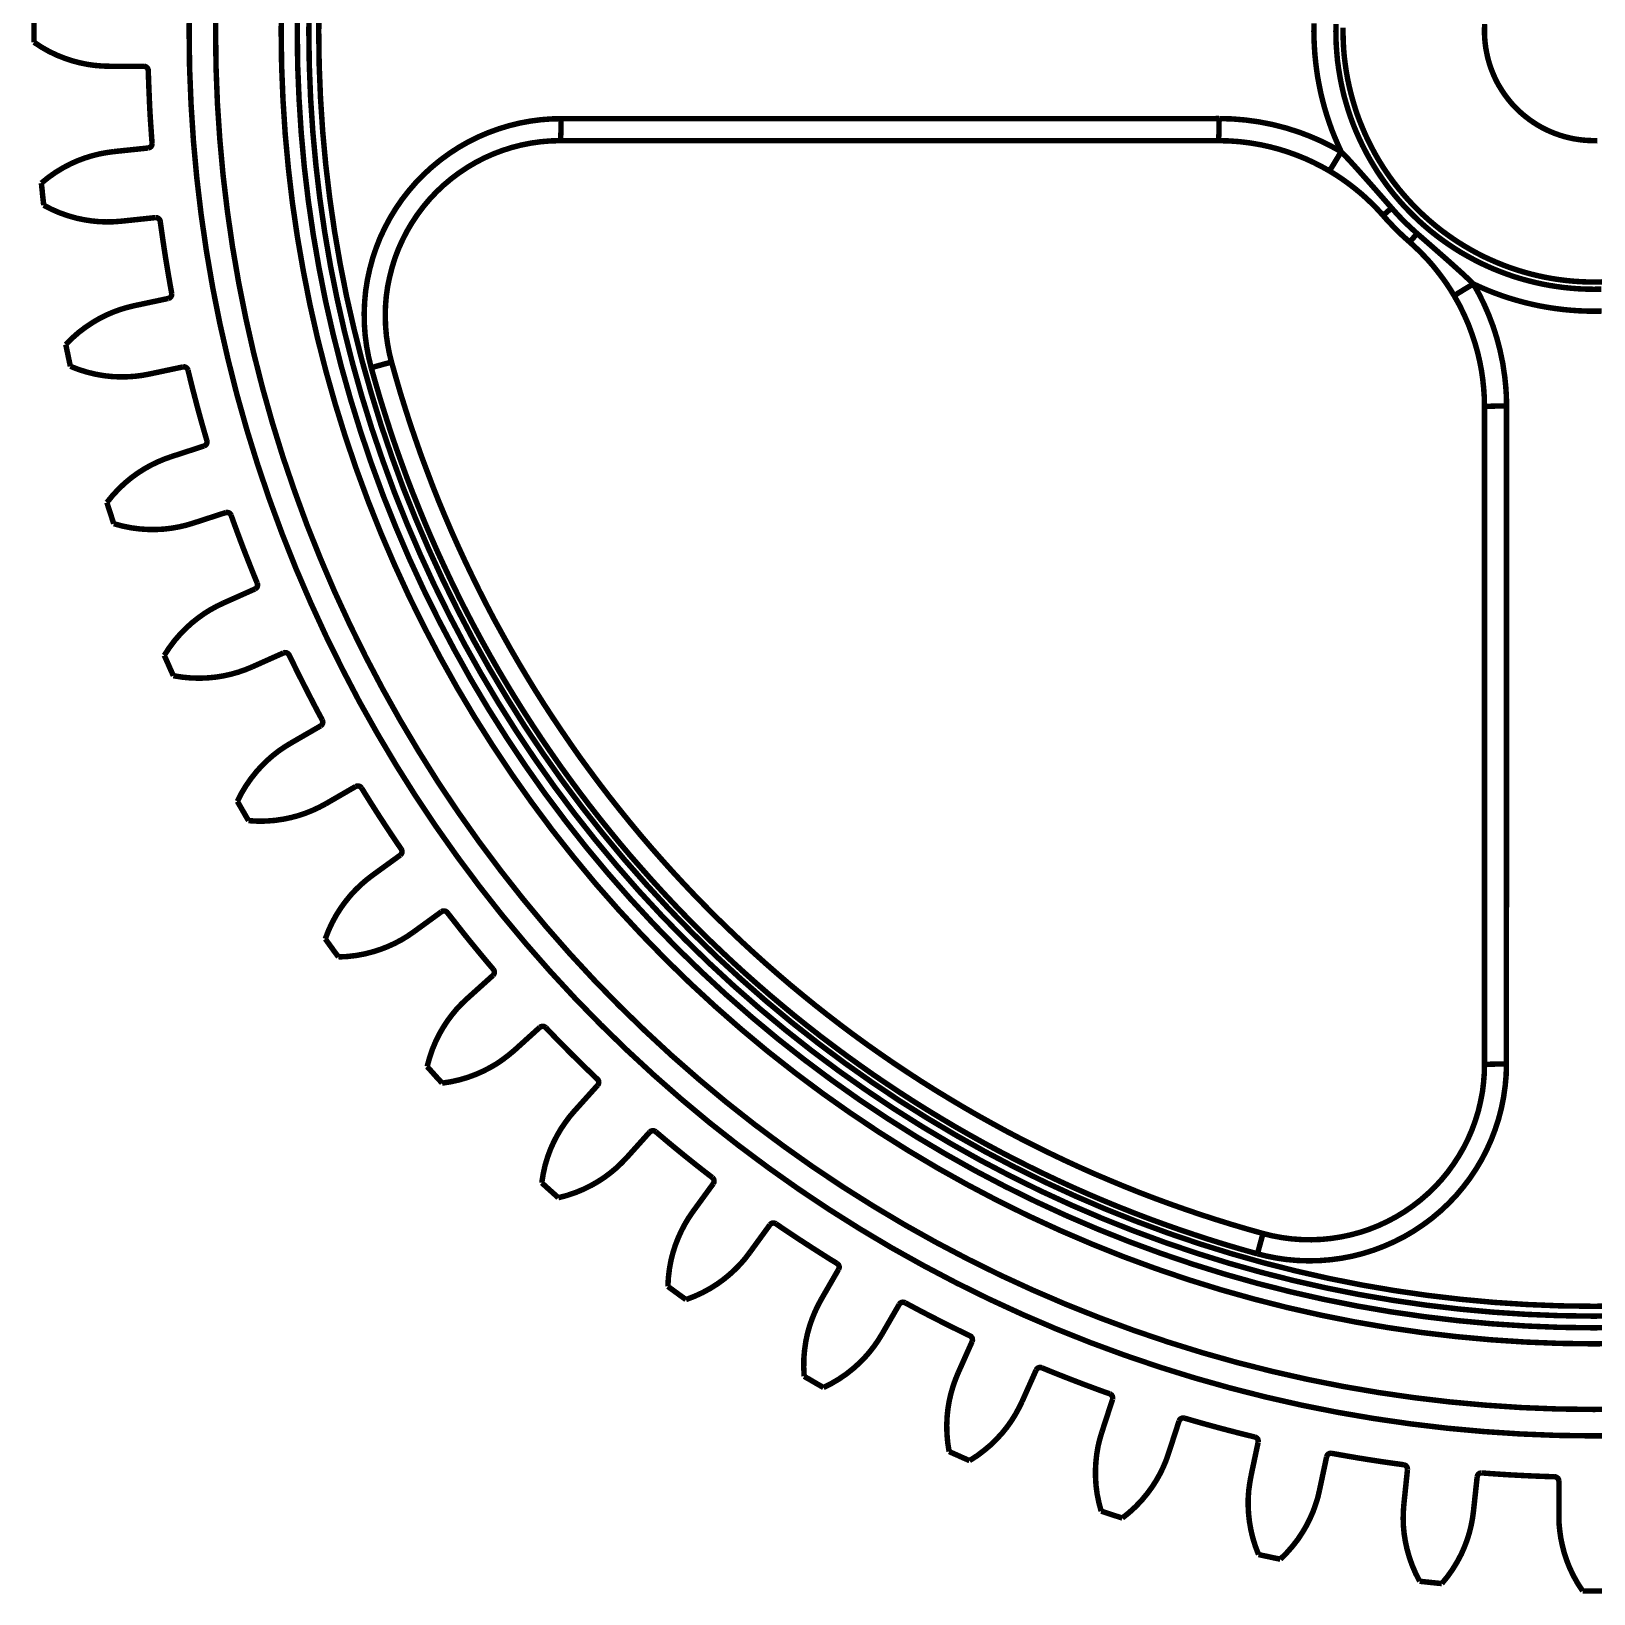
# Model space of a CAD drawing. Extents: x 1.1 to 21.8, y 1.7 to 15.4.
# Drawn here: x 13.452 to 16.263, y 3.429 to 6.241 of the extents above; entities that cross this region are included whole.
import ezdxf

# ---------------------------------------------------------------- set-up
doc = ezdxf.new("R2010")
doc.units = 0
doc.layers.get('0').update_dxf_attribs({"linetype": 'CONTINUOUS'})

msp = doc.modelspace()

# ---------------------------------------------------------------- linework, layer by layer
at = {"color": 0, "const_width": 0.00985}
for points in [[(16.3297, 3.71419), (16.2635, 3.71332), (16.1974, 3.71419), (16.1312, 3.71679), (16.0653, 3.72114), (15.9993, 3.72715), (15.9336, 3.73497), (15.8681, 3.74447), (15.8029, 3.75564), (15.7379, 3.76856), (15.6733, 3.78321), (15.6093, 3.79949), (15.5456, 3.81743), (15.4824, 3.83708), (15.4197, 3.85835), (15.3576, 3.88124), (15.2961, 3.90576), (15.2354, 3.93186), (15.1753, 3.95958), (15.116, 3.98882), (15.0574, 4.01969), (14.9996, 4.05197), (14.9428, 4.08583), (14.8868, 4.12115), (14.8318, 4.15793), (14.7778, 4.19613), (14.7247, 4.23574), (14.6726, 4.27669), (14.6218, 4.31901), (14.5721, 4.36263), (14.5235, 4.40756), (14.4761, 4.45372), (14.4299, 4.50114), (14.385, 4.54975), (14.3414, 4.59944), (14.299, 4.65033), (14.2581, 4.70231), (14.2185, 4.75537), (14.1803, 4.8094), (14.1435, 4.86442), (14.1082, 4.92042), (14.0744, 4.97726), (14.0419, 5.035), (14.0113, 5.09353), (13.9819, 5.15294), (13.9543, 5.213), (13.9281, 5.27382), (13.9036, 5.33529), (13.8807, 5.39735), (13.8594, 5.46001), (13.8398, 5.52322), (13.8218, 5.58692), (13.8056, 5.6511), (13.7909, 5.7156), (13.778, 5.78049), (13.7668, 5.84576), (13.7573, 5.91124), (13.7495, 5.97694), (13.7435, 6.04286), (13.7392, 6.10889), (13.7365, 6.17503), (13.7357, 6.24115), (13.7357, 6.24115), (13.7365, 6.30735)], [(16.3285, 3.76172), (16.2635, 3.7609), (16.1986, 3.76172), (16.1338, 3.76426), (16.0689, 3.76856), (16.0043, 3.77447), (15.9397, 3.78212), (15.8756, 3.79144), (15.8115, 3.8024), (15.7478, 3.81511), (15.6846, 3.82943), (15.6215, 3.84538), (15.559, 3.86301), (15.4971, 3.88226), (15.4356, 3.90315), (15.3747, 3.92562), (15.3143, 3.94971), (15.2547, 3.97532), (15.1957, 4.0025), (15.1375, 4.03125), (15.08, 4.06147), (15.0233, 4.09321), (14.9676, 4.12642), (14.9126, 4.16103), (14.8586, 4.1971), (14.8057, 4.2346), (14.7536, 4.27344), (14.7026, 4.31364), (14.6528, 4.35514), (14.6039, 4.39794), (14.5563, 4.44206), (14.5097, 4.48736), (14.4644, 4.53386), (14.4203, 4.58154), (14.3775, 4.63037), (14.336, 4.68028), (14.2958, 4.73128), (14.2569, 4.78331), (14.2194, 4.83632), (14.1833, 4.89031), (14.1488, 4.94526), (14.1156, 5.00103), (14.0839, 5.05767), (14.0536, 5.11518), (14.0249, 5.17339), (13.9976, 5.23236), (13.9721, 5.29199), (13.9479, 5.35232), (13.9256, 5.41325), (13.9046, 5.47472), (13.8854, 5.53674), (13.8678, 5.59924), (13.8518, 5.66217), (13.8375, 5.72547), (13.8248, 5.78917), (13.8138, 5.85319), (13.8045, 5.91743), (13.7968, 5.98193), (13.7909, 6.0466), (13.7866, 6.11139), (13.7841, 6.17626), (13.7833, 6.24115), (13.7833, 6.24115), (13.7841, 6.3061)], [(13.9021, 6.303), (13.9013, 6.24115), (13.9021, 6.17936), (13.9046, 6.11757), (13.9086, 6.05583), (13.9143, 5.99425), (13.9215, 5.93283), (13.9304, 5.87164), (13.941, 5.81071), (13.9529, 5.75006), (13.9665, 5.68972), (13.9818, 5.62978), (13.9986, 5.57026), (14.0169, 5.51124), (14.0368, 5.45269), (14.0582, 5.39464), (14.0811, 5.33718), (14.1056, 5.28039), (14.1314, 5.22424), (14.1588, 5.16878), (14.1876, 5.11404), (14.2178, 5.06006), (14.2494, 5.00694), (14.2825, 4.95464), (14.3168, 4.90321), (14.3525, 4.85271), (14.3894, 4.80317), (14.4278, 4.75461), (14.4672, 4.70703), (14.5081, 4.66054), (14.5501, 4.61518), (14.5932, 4.57086), (14.6375, 4.52767), (14.6829, 4.48574), (14.7294, 4.44493), (14.7769, 4.40539), (14.8256, 4.36714), (14.875, 4.33014), (14.9256, 4.29443), (14.9769, 4.2601), (15.0293, 4.22706), (15.0824, 4.19542), (15.1364, 4.16525), (15.1911, 4.13644), (15.2465, 4.1091), (15.3028, 4.08317), (15.3596, 4.05881), (15.4169, 4.03586), (15.475, 4.01449), (15.5336, 3.99457), (15.5926, 3.97624), (15.6522, 3.95947), (15.7121, 3.94422), (15.7724, 3.93061), (15.8331, 3.91851), (15.894, 3.90804), (15.9551, 3.89919), (16.0167, 3.89193), (16.0782, 3.88629), (16.1399, 3.88222), (16.2017, 3.87978), (16.2635, 3.87896), (16.3254, 3.87978)], [(16.3246, 3.90864), (16.2635, 3.90782), (16.2025, 3.90864), (16.1414, 3.91108), (16.0804, 3.91504), (16.0196, 3.92063), (15.959, 3.92785), (15.8985, 3.93658), (15.8383, 3.94694), (15.7785, 3.95882), (15.7189, 3.97233), (15.6596, 3.98736), (15.6008, 4.00396), (15.5425, 4.02208), (15.4846, 4.04172), (15.4274, 4.06282), (15.3706, 4.08544), (15.3144, 4.1096), (15.259, 4.13514), (15.2042, 4.16217), (15.1501, 4.1906), (15.0969, 4.22049), (15.0444, 4.25168), (14.9928, 4.28429), (14.9419, 4.31819), (14.8921, 4.35346), (14.8431, 4.39003), (14.7951, 4.42785), (14.7482, 4.4669), (14.7022, 4.50717), (14.6574, 4.54867), (14.6136, 4.59125), (14.571, 4.63504), (14.5296, 4.67985), (14.4893, 4.72581), (14.4501, 4.77279), (14.4124, 4.82075), (14.3758, 4.86968), (14.3406, 4.9196), (14.3067, 4.97038), (14.274, 5.02203), (14.2428, 5.07449), (14.2131, 5.12782), (14.1846, 5.18186), (14.1575, 5.23665), (14.1319, 5.2921), (14.1078, 5.34825), (14.0851, 5.405), (14.064, 5.46229), (14.0444, 5.52013), (14.0263, 5.5785), (14.0097, 5.63726), (13.9947, 5.69646), (13.9811, 5.75608), (13.9693, 5.81597), (13.9589, 5.87619), (13.9501, 5.93664), (13.9429, 5.99729), (13.9374, 6.05811), (13.9335, 6.11908), (13.931, 6.18012), (13.9303, 6.24115), (13.931, 6.30225)], [(13.9519, 6.30171), (13.9511, 6.24115), (13.9511, 6.24115), (13.9519, 6.18067), (13.9543, 6.12017), (13.9583, 6.05974), (13.9639, 5.99946), (13.971, 5.93935), (13.9797, 5.87944), (13.9899, 5.81976), (14.0018, 5.76042), (14.0151, 5.70139), (14.03, 5.64268), (14.0464, 5.58447), (14.0643, 5.52664), (14.0839, 5.46929), (14.1047, 5.41249), (14.1272, 5.35628), (14.1511, 5.30067), (14.1764, 5.24571), (14.2032, 5.1914), (14.2314, 5.13781), (14.261, 5.08501), (14.2919, 5.03299), (14.3242, 4.98178), (14.3579, 4.93147), (14.3928, 4.882), (14.429, 4.8335), (14.4665, 4.78597), (14.5053, 4.73942), (14.5451, 4.6939), (14.5862, 4.64947), (14.6285, 4.60612), (14.6718, 4.56386), (14.7162, 4.52279), (14.7618, 4.48286), (14.8083, 4.44417), (14.8558, 4.40668), (14.9043, 4.37044), (14.9539, 4.3355), (15.0042, 4.30186), (15.0553, 4.26958), (15.1074, 4.23867), (15.1601, 4.20904), (15.2138, 4.18088), (15.2681, 4.15408), (15.3231, 4.12875), (15.3786, 4.10487), (15.4349, 4.08242), (15.4917, 4.06147), (15.549, 4.04199), (15.6068, 4.02403), (15.665, 4.00765), (15.7237, 3.99274), (15.7828, 3.97939), (15.8421, 3.96756), (15.9018, 3.95731), (15.9617, 3.94862), (16.0218, 3.94151), (16.0821, 3.93599), (16.1425, 3.93201), (16.2031, 3.92964), (16.2635, 3.92882), (16.324, 3.92964)], [(16.3236, 3.94732), (16.2635, 3.94656), (16.2035, 3.94732), (16.1435, 3.94971), (16.0835, 3.95361), (16.0237, 3.95915), (15.964, 3.96619), (15.9046, 3.97483), (15.8454, 3.98497), (15.7865, 3.99669), (15.7279, 4.00999), (15.6696, 4.02474), (15.6118, 4.04107), (15.5544, 4.05886), (15.4975, 4.07818), (15.4413, 4.09896), (15.3854, 4.12121), (15.3303, 4.14492), (15.2757, 4.17008), (15.2218, 4.19667), (15.1686, 4.22461), (15.1163, 4.25396), (15.0646, 4.28472), (15.0137, 4.31674), (14.9639, 4.35015), (14.9147, 4.38482), (14.8667, 4.42074), (14.8194, 4.4579), (14.7733, 4.49631), (14.7282, 4.53597), (14.684, 4.57671), (14.641, 4.61865), (14.599, 4.66168), (14.5583, 4.70578), (14.5186, 4.75092), (14.4803, 4.79715), (14.4431, 4.84429), (14.4071, 4.89242), (14.3725, 4.94146), (14.339, 4.99143), (14.3071, 5.04226), (14.2763, 5.09386), (14.2469, 5.14626), (14.219, 5.19943), (14.1925, 5.25331), (14.1674, 5.30789), (14.1436, 5.36307), (14.1212, 5.41883), (14.1006, 5.47521), (14.0812, 5.53212), (14.0635, 5.58946), (14.0471, 5.64729), (14.0324, 5.70551), (14.019, 5.76411), (14.0074, 5.82303), (13.9972, 5.88222), (13.9886, 5.94168), (13.9815, 6.00131), (13.976, 6.06114), (13.9721, 6.1211), (13.9697, 6.1811), (13.9689, 6.24115), (13.9689, 6.24115), (13.9697, 6.30126)], [(13.4566, 6.22136), (13.4565, 6.22635), (13.4565, 6.23133), (13.4565, 6.23639), (13.4565, 6.24642), (13.4565, 6.25142), (13.4565, 6.2564), (13.4566, 6.26144)], [(15.8087, 6.02447), (15.8029, 6.03722), (15.7974, 6.05007), (15.7922, 6.0631), (15.7875, 6.07628), (15.7831, 6.08957), (15.779, 6.10297), (15.7754, 6.11649), (15.7721, 6.1301), (15.7693, 6.14378), (15.7667, 6.15756), (15.7646, 6.17139), (15.7629, 6.18528), (15.7615, 6.19922), (15.7606, 6.21322), (15.7599, 6.22715), (15.7597, 6.24115), (15.7599, 6.25521)], [(16.2768, 5.77707), (16.2635, 5.77686), (16.2503, 5.77707), (16.2371, 5.77761), (16.2237, 5.7786), (16.2106, 5.77989), (16.1975, 5.78163), (16.1843, 5.78369), (16.1714, 5.78614), (16.1583, 5.78896), (16.1456, 5.79215), (16.1326, 5.79568), (16.12, 5.79958), (16.1075, 5.80388), (16.0951, 5.80854), (16.0828, 5.81347), (16.0707, 5.81885), (16.0586, 5.82449), (16.0469, 5.83057), (16.0353, 5.83692), (16.0237, 5.84358), (16.0125, 5.85058), (16.0015, 5.85792), (15.9906, 5.86556), (15.98, 5.87349), (15.9696, 5.88172), (15.9594, 5.89031), (15.9496, 5.89908), (15.94, 5.90821), (15.9306, 5.91758), (15.9214, 5.92725), (15.9126, 5.93712), (15.904, 5.94726), (15.8958, 5.95763), (15.8879, 5.96826), (15.8803, 5.97911), (15.8729, 5.99018), (15.866, 6.00142), (15.8593, 6.01286), (15.8529, 6.02453), (15.8469, 6.03629), (15.8412, 6.04829), (15.8358, 6.06044), (15.8308, 6.07269), (15.8262, 6.08518), (15.8219, 6.09771), (15.8181, 6.11035), (15.8144, 6.12315), (15.8113, 6.13601), (15.8085, 6.14899), (15.8061, 6.162), (15.804, 6.17507), (15.8022, 6.18826), (15.801, 6.20144), (15.8, 6.21468), (15.7994, 6.22792), (15.7993, 6.24115), (15.7993, 6.24115), (15.7994, 6.25444)], [(15.8122, 6.24772), (15.8122, 6.23465), (15.8126, 6.22157), (15.8133, 6.20856), (15.8144, 6.19553), (15.816, 6.18257), (15.8179, 6.1696), (15.8201, 6.15674), (15.8228, 6.14393), (15.8258, 6.13124), (15.8292, 6.1186), (15.8329, 6.10607), (15.8369, 6.09364), (15.8414, 6.08138), (15.8463, 6.06922), (15.8514, 6.05718), (15.8569, 6.04536), (15.8628, 6.03364), (15.8689, 6.02214), (15.8754, 6.01079), (15.8822, 5.99968), (15.8894, 5.98872), (15.8968, 5.97803), (15.9046, 5.9675), (15.9126, 5.95725), (15.9211, 5.94721), (15.9297, 5.93739), (15.9387, 5.92785), (15.9479, 5.91857), (15.9574, 5.90956), (15.9671, 5.90088), (15.9771, 5.89242), (15.9872, 5.88428), (15.9978, 5.87642), (16.0085, 5.86887), (16.0193, 5.86165), (16.0304, 5.85476), (16.0417, 5.84814), (16.0531, 5.8419), (16.0647, 5.83594), (16.0767, 5.83035), (16.0886, 5.82514), (16.1007, 5.82026), (16.1129, 5.81569), (16.1253, 5.81153), (16.1378, 5.80772), (16.1504, 5.80425), (16.1631, 5.80117), (16.1758, 5.79844), (16.1887, 5.79606), (16.2017, 5.79411), (16.2146, 5.79249), (16.2276, 5.79129), (16.2407, 5.79042), (16.2538, 5.78993), (16.2668, 5.78982), (16.2799, 5.79015)], [(16.0671, 6.25413), (16.0667, 6.2455), (16.0667, 6.23687), (16.0671, 6.22825), (16.0679, 6.21962), (16.069, 6.21104), (16.0706, 6.20253), (16.0724, 6.19407), (16.0747, 6.18571), (16.0772, 6.17746), (16.0803, 6.16938), (16.0836, 6.16135), (16.0872, 6.15354), (16.0912, 6.14589), (16.0957, 6.1384), (16.1003, 6.13113), (16.1053, 6.12408), (16.1106, 6.11724), (16.1161, 6.11062), (16.1221, 6.10428), (16.1282, 6.09819), (16.1346, 6.09239), (16.1413, 6.08692), (16.1482, 6.08165), (16.1553, 6.07676), (16.1626, 6.07215), (16.1701, 6.06787), (16.1778, 6.06396), (16.1857, 6.06039), (16.1937, 6.05713), (16.2019, 6.05425), (16.2101, 6.05171), (16.2185, 6.04953), (16.2269, 6.04775), (16.2356, 6.04633), (16.244, 6.04531), (16.2528, 6.04465), (16.2614, 6.04432), (16.27, 6.04443)], [(13.5922, 6.17822), (13.5789, 6.1786), (13.5657, 6.17974), (13.5525, 6.18164), (13.5391, 6.18435), (13.5258, 6.18788), (13.5128, 6.19211), (13.4982, 6.19792), (13.4839, 6.20469), (13.47, 6.21257), (13.4566, 6.22136)], [(13.6542, 6.17822), (13.5922, 6.17822)], [(13.6542, 6.17822), (13.6569, 6.17774), (13.6592, 6.17638), (13.661, 6.17437), (13.662, 6.17188), (13.6621, 6.17051)], [(13.669, 6.03956), (13.6678, 6.05588), (13.6667, 6.07221), (13.6656, 6.0886), (13.6647, 6.10499), (13.664, 6.12136), (13.6633, 6.13775), (13.6627, 6.15414), (13.6621, 6.17051)], [(14.0633, 5.63574), (14.0586, 5.655), (14.055, 5.67458), (14.0524, 5.69433), (14.051, 5.71425), (14.0507, 5.73415), (14.0515, 5.75396), (14.0533, 5.77371), (14.0564, 5.79335), (14.0606, 5.81288), (14.0658, 5.83208), (14.0721, 5.85097), (14.0793, 5.86942), (14.0878, 5.88743), (14.0971, 5.90494), (14.1075, 5.92199), (14.1187, 5.93842), (14.131, 5.95415), (14.1439, 5.96913), (14.1578, 5.9834), (14.1725, 5.99685), (14.1879, 6.0095), (14.204, 6.02126), (14.2207, 6.03212), (14.2379, 6.04199), (14.2557, 6.05083), (14.274, 6.05871), (14.2928, 6.06554), (14.3119, 6.07135), (14.3312, 6.07607), (14.3508, 6.07964), (14.3688, 6.08197), (14.3869, 6.08339), (14.405, 6.08382)], [(14.4035, 6.04432), (14.4037, 6.04454), (14.4037, 6.04508), (14.404, 6.04601), (14.404, 6.04731), (14.4043, 6.04899), (14.4043, 6.051), (14.4044, 6.05333), (14.4046, 6.05588), (14.4047, 6.05875), (14.4047, 6.0619), (14.4049, 6.06521), (14.4049, 6.06874), (14.405, 6.07238), (14.405, 6.07611), (14.405, 6.07997), (14.405, 6.08382)], [(14.405, 6.08382), (14.4836, 6.08382), (14.7985, 6.08388), (15.5892, 6.08404)], [(15.5892, 6.08404), (15.5892, 6.08014), (15.589, 6.07628), (15.589, 6.07254), (15.589, 6.06885), (15.589, 6.06538), (15.5889, 6.06201), (15.5888, 6.05886), (15.5888, 6.05599), (15.5886, 6.05339), (15.5885, 6.05106), (15.5883, 6.04904), (15.5883, 6.04736), (15.5881, 6.04606), (15.5881, 6.04508), (15.5878, 6.04454), (15.5876, 6.04432)], [(15.5892, 6.08404), (15.6132, 6.08339), (15.6372, 6.08138), (15.661, 6.07807), (15.6853, 6.07329), (15.7092, 6.06717), (15.7328, 6.05968), (15.7522, 6.05231), (15.7714, 6.044), (15.7903, 6.03467), (15.8087, 6.02447)], [(14.4035, 6.04432), (14.3861, 6.04383), (14.3686, 6.04237), (14.3514, 6.03999), (14.3338, 6.03651), (14.3163, 6.03201), (14.2992, 6.02653), (14.2829, 6.02029), (14.2669, 6.01318), (14.2514, 6.00515), (14.236, 5.99604), (14.221, 5.986), (14.2067, 5.97521), (14.1933, 5.96392), (14.1806, 5.95188), (14.1686, 5.93918), (14.1571, 5.92546), (14.1463, 5.91108), (14.1364, 5.89611), (14.1275, 5.88103), (14.1196, 5.8655), (14.1124, 5.84956), (14.106, 5.83274), (14.1007, 5.8156), (14.0963, 5.79818), (14.0928, 5.78108), (14.0904, 5.76378), (14.089, 5.74636), (14.0886, 5.7284), (14.0892, 5.71044), (14.0907, 5.6926), (14.0931, 5.67686), (14.096, 5.66124), (14.0999, 5.64583)], [(15.5876, 6.04432), (14.4035, 6.04432)], [(15.7875, 5.9899), (15.7732, 5.99789), (15.7586, 6.00532), (15.7438, 6.0121), (15.7283, 6.01833), (15.7128, 6.02393), (15.6967, 6.02897), (15.6804, 6.03326), (15.6639, 6.03689), (15.6451, 6.04015), (15.6261, 6.04249), (15.6069, 6.04383), (15.5876, 6.04432)], [(13.6, 6.02458), (13.5869, 6.02279), (13.5738, 6.02029), (13.5609, 6.01704), (13.5478, 6.01297), (13.5349, 6.00814), (13.5224, 6.00256), (13.5086, 5.99528), (13.4952, 5.98714), (13.4822, 5.97797), (13.4698, 5.96793)], [(13.662, 6.03108), (13.6, 6.02458)], [(13.662, 6.03108), (13.6646, 6.03185), (13.6668, 6.03336), (13.6683, 6.0356), (13.669, 6.03814), (13.669, 6.03956)], [(15.8087, 6.02447), (15.8068, 6.02106), (15.8047, 6.01768), (15.8028, 6.01438), (15.8008, 6.01118), (15.799, 6.00814), (15.7972, 6.00521), (15.7956, 6.00244), (15.794, 5.99989), (15.7926, 5.99761), (15.7914, 5.99561), (15.7901, 5.99387), (15.7893, 5.99246), (15.7879, 5.9905), (15.7876, 5.99001), (15.7875, 5.9899)], [(15.8087, 6.02447), (15.8224, 6.01019), (15.8356, 5.99567), (15.8618, 5.96619), (15.8807, 5.94472), (15.8996, 5.92312)], [(15.8842, 5.90967), (15.8749, 5.91997), (15.8651, 5.93001), (15.855, 5.93967), (15.8446, 5.949), (15.8336, 5.95801), (15.8224, 5.96669), (15.8108, 5.97499), (15.7989, 5.98292), (15.7875, 5.9899)], [(13.474, 5.92806), (13.4735, 5.933), (13.4718, 5.94797), (13.4714, 5.95296), (13.4708, 5.95796), (13.4698, 5.96793)], [(13.6134, 5.89931), (13.6002, 5.89833), (13.5869, 5.89806), (13.5736, 5.89854), (13.5599, 5.8999), (13.5464, 5.90196), (13.5329, 5.90483), (13.5178, 5.90913), (13.503, 5.91433), (13.4883, 5.92068), (13.474, 5.92806)], [(13.6751, 5.90582), (13.6134, 5.89931)], [(13.6751, 5.90582), (13.6778, 5.9056), (13.6803, 5.90451), (13.6822, 5.90267), (13.6835, 5.90033), (13.6837, 5.89899)], [(15.8996, 5.92312), (15.8968, 5.92079), (15.8943, 5.91857), (15.8921, 5.91661), (15.89, 5.91482), (15.8883, 5.91331), (15.8868, 5.912), (15.8857, 5.91103), (15.8849, 5.91026), (15.8843, 5.90983), (15.8842, 5.90967)], [(15.9321, 5.86182), (15.9257, 5.86746), (15.9194, 5.87315), (15.9133, 5.87901), (15.9072, 5.88493), (15.9014, 5.89094), (15.8956, 5.89714), (15.8897, 5.90338), (15.8842, 5.90967)], [(15.8996, 5.92312), (15.905, 5.91704), (15.9104, 5.91108), (15.916, 5.90517), (15.9217, 5.89936), (15.9275, 5.89367), (15.9335, 5.88807), (15.9394, 5.8826), (15.9454, 5.87717)], [(13.7043, 5.76942), (13.7014, 5.7856), (13.6986, 5.80171), (13.6959, 5.81787), (13.6932, 5.8341), (13.6907, 5.85032), (13.6883, 5.86654), (13.686, 5.88276), (13.6837, 5.89899)], [(15.9454, 5.87717), (15.9432, 5.87451), (15.941, 5.87201), (15.939, 5.86974), (15.9372, 5.86768), (15.9357, 5.86594), (15.9343, 5.86447), (15.9333, 5.86333), (15.9326, 5.86247), (15.9322, 5.86199), (15.9321, 5.86182)], [(15.9454, 5.87717), (15.9603, 5.86426), (15.9751, 5.85129), (16.0047, 5.82525), (16.026, 5.80604), (16.0365, 5.79628), (16.0468, 5.78635)], [(16.0122, 5.76508), (16.0056, 5.77599), (15.9986, 5.78668), (15.9911, 5.79719), (15.9833, 5.80746), (15.9753, 5.8176), (15.9668, 5.82742), (15.9578, 5.83708), (15.9486, 5.8464), (15.9404, 5.85422), (15.9321, 5.86182)], [(13.6982, 5.76031), (13.6373, 5.74735)], [(13.6982, 5.76031), (13.7007, 5.76129), (13.7027, 5.76307), (13.704, 5.76546), (13.7044, 5.76807), (13.7043, 5.76942)], [(16.0468, 5.78635), (16.0435, 5.7844), (16.04, 5.78239), (16.0367, 5.78043), (16.0335, 5.77849), (16.0304, 5.77664), (16.0275, 5.77485), (16.0249, 5.77322), (16.0222, 5.77165), (16.02, 5.77024), (16.0179, 5.76899), (16.0163, 5.76785), (16.0147, 5.76693), (16.0136, 5.76617), (16.0129, 5.76563), (16.0124, 5.76525), (16.0122, 5.76508)], [(16.0667, 5.56532), (16.0664, 5.58165), (16.0653, 5.59793), (16.0636, 5.61421), (16.0613, 5.63049), (16.0581, 5.64697), (16.0543, 5.66331), (16.0497, 5.67958), (16.0444, 5.69564), (16.0378, 5.71343), (16.0301, 5.73096), (16.0217, 5.74821), (16.0122, 5.76508)], [(16.0468, 5.78635), (16.0571, 5.76796), (16.0664, 5.74903), (16.0747, 5.72971), (16.0824, 5.70958), (16.0889, 5.68907), (16.0944, 5.66824), (16.0996, 5.64339), (16.1033, 5.61822), (16.105, 5.60113), (16.1061, 5.58399), (16.1064, 5.56679)], [(16.2775, 5.73757), (16.2635, 5.73736), (16.2494, 5.73757), (16.2356, 5.73817), (16.2215, 5.73915), (16.2076, 5.7405), (16.1937, 5.74224), (16.1799, 5.74436), (16.1661, 5.74685), (16.1525, 5.74978), (16.1389, 5.75304), (16.1253, 5.75672), (16.1119, 5.76074), (16.0986, 5.76514), (16.0854, 5.76992), (16.0724, 5.77501), (16.0596, 5.78054), (16.0468, 5.78635)], [(13.6373, 5.74735), (13.6243, 5.74419), (13.6116, 5.74035), (13.5991, 5.73579), (13.5865, 5.73036), (13.5743, 5.72418), (13.5624, 5.71729), (13.5494, 5.70865), (13.5369, 5.69917), (13.525, 5.68869), (13.5137, 5.6774)], [(13.522, 5.63818), (13.5209, 5.64307), (13.5199, 5.64794), (13.5188, 5.65289), (13.5168, 5.66265), (13.5157, 5.66758), (13.5147, 5.67247), (13.5137, 5.6774)], [(13.6637, 5.62418), (13.6506, 5.62181), (13.6374, 5.62017), (13.6241, 5.61931), (13.6104, 5.61914), (13.5967, 5.61979), (13.5831, 5.62125), (13.5675, 5.62392), (13.5523, 5.62761), (13.537, 5.63238), (13.522, 5.63818)], [(13.7244, 5.63704), (13.6637, 5.62418)], [(13.7244, 5.63704), (13.7271, 5.63715), (13.7296, 5.63633), (13.7318, 5.63471), (13.7332, 5.63254), (13.7337, 5.63118)], [(13.7676, 5.5045), (13.763, 5.52024), (13.7585, 5.53603), (13.7541, 5.55181), (13.7498, 5.56765), (13.7457, 5.5835), (13.7415, 5.59939), (13.7376, 5.61529), (13.7337, 5.63118)], [(14.0999, 5.64583), (14.0997, 5.64572), (14.099, 5.64561), (14.0981, 5.64535), (14.0967, 5.64497), (14.095, 5.64447), (14.0929, 5.64388), (14.0906, 5.64324), (14.0878, 5.64253), (14.0849, 5.64171), (14.0817, 5.64079), (14.0783, 5.63986), (14.0747, 5.63889), (14.071, 5.63786), (14.0672, 5.63683), (14.0633, 5.63574)], [(15.6581, 4.04096), (15.6297, 4.04899), (15.6014, 4.05735), (15.5733, 4.06608), (15.5453, 4.07519), (15.5174, 4.08464), (15.4896, 4.09446), (15.4618, 4.10465), (15.4343, 4.11518), (15.4069, 4.12608), (15.3797, 4.13732), (15.3525, 4.14893), (15.3256, 4.16086), (15.2988, 4.17318), (15.2721, 4.18582), (15.2457, 4.19879), (15.2193, 4.21213), (15.1932, 4.22575), (15.1672, 4.23975), (15.1415, 4.25412), (15.1158, 4.26878), (15.0906, 4.28375), (15.0653, 4.2991), (15.0403, 4.31472), (15.0156, 4.33068), (14.991, 4.34694), (14.9665, 4.36361), (14.9425, 4.38049), (14.9185, 4.39774), (14.8949, 4.41525), (14.8712, 4.43311), (14.8481, 4.45122), (14.825, 4.46967), (14.8024, 4.48839), (14.7797, 4.50743), (14.7575, 4.52675), (14.7354, 4.54639), (14.7136, 4.56625), (14.6922, 4.58643), (14.6708, 4.60682), (14.6499, 4.62756), (14.6292, 4.64854), (14.6087, 4.66982), (14.5886, 4.69129), (14.5687, 4.71311), (14.5492, 4.73514), (14.5297, 4.75738), (14.5107, 4.77989), (14.4921, 4.80268), (14.4736, 4.82568), (14.4554, 4.84896), (14.4376, 4.87244), (14.4201, 4.89615), (14.4028, 4.92008), (14.386, 4.94422), (14.3693, 4.96858), (14.3531, 4.99317), (14.3371, 5.01796), (14.3214, 5.04297), (14.3061, 5.06814), (14.2911, 5.09353), (14.2764, 5.11914), (14.2621, 5.14492), (14.2481, 5.17085), (14.2344, 5.197), (14.2211, 5.22331), (14.2082, 5.24978), (14.1956, 5.27642), (14.1832, 5.30322), (14.1713, 5.33018), (14.1597, 5.35726), (14.1485, 5.38456), (14.1375, 5.41194), (14.1269, 5.43951), (14.1168, 5.46718), (14.1069, 5.49496), (14.0975, 5.52289), (14.0885, 5.55094), (14.0797, 5.5791), (14.0714, 5.60736), (14.0633, 5.63574)], [(14.0999, 5.64583), (14.1079, 5.61757), (14.1161, 5.58942), (14.1249, 5.56136), (14.1339, 5.53342), (14.1435, 5.50564), (14.1532, 5.47792), (14.1635, 5.45042), (14.1739, 5.42296), (14.1847, 5.39572), (14.196, 5.3686), (14.2076, 5.34158), (14.2196, 5.31478), (14.2319, 5.28808), (14.2446, 5.26161), (14.2575, 5.23525), (14.2708, 5.2091), (14.2844, 5.18311), (14.2986, 5.15733), (14.3129, 5.13167), (14.3276, 5.10628), (14.3426, 5.08106), (14.3579, 5.05599), (14.3736, 5.03114), (14.3896, 5.00657), (14.406, 4.98215), (14.4226, 4.9579), (14.4394, 4.93392), (14.4568, 4.91015), (14.4743, 4.88667), (14.4922, 4.86333), (14.5104, 4.84033), (14.5289, 4.81749), (14.5476, 4.79492), (14.5667, 4.77257), (14.5861, 4.75049), (14.6057, 4.72868), (14.6257, 4.70708), (14.6458, 4.68582), (14.6664, 4.66476), (14.6871, 4.64399), (14.7082, 4.62354), (14.7294, 4.60331), (14.751, 4.58339), (14.7728, 4.56375), (14.7949, 4.54438), (14.8172, 4.52528), (14.8399, 4.50651), (14.8626, 4.48807), (14.8857, 4.46989), (14.909, 4.45199), (14.9325, 4.4344), (14.9562, 4.41715), (14.9803, 4.40018), (15.0044, 4.38357), (15.0289, 4.36724), (15.0535, 4.35124), (15.0783, 4.33556), (15.1035, 4.32026), (15.1286, 4.30524), (15.154, 4.29053), (15.1797, 4.27621), (15.2054, 4.26215), (15.2314, 4.24849), (15.2576, 4.23519), (15.284, 4.22217), (15.3104, 4.20953), (15.3371, 4.19721), (15.3639, 4.18528), (15.391, 4.17372), (15.4181, 4.16243), (15.4453, 4.15153), (15.4728, 4.141), (15.5003, 4.13086), (15.5281, 4.12104), (15.5558, 4.1116), (15.5838, 4.10254), (15.6118, 4.09381), (15.6399, 4.0855), (15.6682, 4.07753)], [(16.0667, 5.56532), (16.0669, 5.56549), (16.0675, 5.56565), (16.0685, 5.56575), (16.0697, 5.56586), (16.0714, 5.56603), (16.0735, 5.56614), (16.0757, 5.56625), (16.0783, 5.56635), (16.0812, 5.56646), (16.0843, 5.56657), (16.0876, 5.56663), (16.0912, 5.56668), (16.0949, 5.56674), (16.0986, 5.56674), (16.1025, 5.56679), (16.1064, 5.56679)], [(16.0667, 4.38118), (16.0667, 5.56532)], [(16.1064, 5.56679), (16.1064, 5.48807), (16.1063, 5.17333), (16.1061, 4.38265)], [(13.7625, 5.49479), (13.7033, 5.47553)], [(13.7625, 5.49479), (13.7649, 5.49604), (13.7667, 5.49804), (13.7677, 5.50049), (13.7679, 5.50315), (13.7676, 5.5045)], [(13.7033, 5.47553), (13.6908, 5.47108), (13.6785, 5.46588), (13.6665, 5.46001), (13.6546, 5.45329), (13.643, 5.4459), (13.6319, 5.43782), (13.6199, 5.4279), (13.6086, 5.41715), (13.5977, 5.40543), (13.5877, 5.39307)], [(13.6001, 5.35493), (13.5985, 5.35965), (13.5938, 5.37397), (13.5923, 5.37875), (13.5907, 5.38346), (13.5892, 5.38829), (13.5877, 5.39307)], [(13.8014, 5.37494), (13.7424, 5.35579)], [(13.8014, 5.37494), (13.8041, 5.37532), (13.8068, 5.37478), (13.809, 5.37343), (13.8107, 5.37136), (13.8113, 5.37011)], [(13.8583, 5.24767), (13.8521, 5.26281), (13.846, 5.27806), (13.84, 5.29329), (13.834, 5.3086), (13.8282, 5.32389), (13.8225, 5.33925), (13.8168, 5.35465), (13.8113, 5.37011)], [(13.7424, 5.35579), (13.7297, 5.35206), (13.7167, 5.34907), (13.7036, 5.34679), (13.6899, 5.34521), (13.6763, 5.34446), (13.6625, 5.34451), (13.6469, 5.34549), (13.6313, 5.34754), (13.6156, 5.35069), (13.6001, 5.35493)], [(13.8542, 5.23747), (13.7973, 5.21213)], [(13.8542, 5.23747), (13.8564, 5.23893), (13.8581, 5.2411), (13.8588, 5.24371), (13.8587, 5.24631), (13.8583, 5.24767)], [(13.7973, 5.21213), (13.7853, 5.20632), (13.7737, 5.19993), (13.7624, 5.19287), (13.7513, 5.1849), (13.7405, 5.17632), (13.7304, 5.16715), (13.7194, 5.15597), (13.7092, 5.14415), (13.6997, 5.1314), (13.691, 5.118)], [(13.7073, 5.08138), (13.7011, 5.09506), (13.6991, 5.09967), (13.6971, 5.10422), (13.695, 5.10883), (13.693, 5.11339), (13.691, 5.118)], [(13.9054, 5.12235), (13.8488, 5.09711)], [(13.9054, 5.12235), (13.9081, 5.12299), (13.9107, 5.12278), (13.9132, 5.12158), (13.9151, 5.11974), (13.9157, 5.11854)], [(13.9753, 5.00168), (13.9675, 5.01611), (13.9599, 5.0306), (13.9524, 5.04514), (13.9449, 5.05974), (13.9375, 5.07438), (13.9301, 5.08903), (13.9229, 5.10379), (13.9157, 5.11854)], [(13.8488, 5.09711), (13.8365, 5.09207), (13.8239, 5.08772), (13.8111, 5.0841), (13.7977, 5.08111), (13.7842, 5.07894), (13.7705, 5.07753), (13.7548, 5.07688), (13.7391, 5.07731), (13.7231, 5.07878), (13.7073, 5.08138)], [(13.9724, 4.9911), (13.9744, 4.99278), (13.9757, 4.99511), (13.9762, 4.99778), (13.9758, 5.00038), (13.9753, 5.00168)], [(13.9724, 4.9911), (13.9185, 4.95996)], [(13.9185, 4.95996), (13.9071, 4.95296), (13.8961, 4.94536), (13.8857, 4.93718), (13.8754, 4.92811), (13.8657, 4.91846), (13.8565, 4.90826), (13.8468, 4.896), (13.8379, 4.88314), (13.8297, 4.86947), (13.8225, 4.85525)], [(14.0353, 4.882), (13.9817, 4.85097)], [(14.0353, 4.882), (14.0379, 4.88292), (14.0406, 4.88292), (14.0431, 4.88206), (14.0451, 4.88037), (14.046, 4.87929)], [(14.1174, 4.76926), (14.1082, 4.78282), (14.099, 4.79644), (14.09, 4.81011), (14.081, 4.82383), (14.0721, 4.83762), (14.0633, 4.85146), (14.0546, 4.86535), (14.046, 4.87929)], [(13.8426, 4.82053), (13.84, 4.82482), (13.8375, 4.82915), (13.835, 4.8335), (13.825, 4.85086), (13.8225, 4.85525)], [(13.9817, 4.85097), (13.9699, 4.84467), (13.9578, 4.83903), (13.9454, 4.8341), (13.9325, 4.82969), (13.9192, 4.82611), (13.9058, 4.82329), (13.8903, 4.82101), (13.8746, 4.81976), (13.8586, 4.81961), (13.8426, 4.82053)], [(14.1156, 4.75846), (14.0651, 4.72185)], [(14.1156, 4.75846), (14.1175, 4.76036), (14.1186, 4.76286), (14.1187, 4.76551), (14.1181, 4.76807), (14.1174, 4.76926)], [(14.0651, 4.72185), (14.0546, 4.71371), (14.0446, 4.70503), (14.035, 4.69575), (14.0257, 4.68565), (14.0171, 4.67503), (14.009, 4.66396), (14.0006, 4.65076), (13.9931, 4.63704), (13.9864, 4.62256), (13.9807, 4.60769)], [(14.1896, 4.65653), (14.1394, 4.62007)], [(14.1896, 4.65653), (14.1919, 4.65771), (14.1947, 4.65804), (14.1974, 4.65739), (14.1996, 4.65597), (14.2004, 4.65494)], [(14.2831, 4.553), (14.2724, 4.56554), (14.2619, 4.57813), (14.2515, 4.59076), (14.2411, 4.60346), (14.2308, 4.61621), (14.2207, 4.62907), (14.2106, 4.64199), (14.2004, 4.65494)], [(14.0043, 4.57525), (14.0014, 4.57926), (13.9983, 4.58333), (13.9954, 4.58735), (13.9925, 4.59142), (13.9807, 4.60769)], [(14.1394, 4.62007), (14.1285, 4.61257), (14.1171, 4.60568), (14.1053, 4.5995), (14.0928, 4.59381), (14.08, 4.58882), (14.0669, 4.58464), (14.0517, 4.58074), (14.0362, 4.57785), (14.0203, 4.57601), (14.0043, 4.57525)], [(14.2824, 4.54204), (14.284, 4.54417), (14.2849, 4.54671), (14.2847, 4.54943), (14.2839, 4.55186), (14.2831, 4.553)], [(14.2824, 4.54204), (14.2361, 4.50038)], [(14.2361, 4.50038), (14.2264, 4.49121), (14.2172, 4.4815), (14.2088, 4.47125), (14.2006, 4.46029), (14.1931, 4.44879), (14.1862, 4.4369), (14.1793, 4.4229), (14.1732, 4.40847), (14.1682, 4.39339), (14.164, 4.37799)], [(14.3665, 4.4484), (14.3206, 4.4069)], [(14.3665, 4.4484), (14.3689, 4.44987), (14.3715, 4.45042), (14.3742, 4.45008), (14.3765, 4.44889), (14.3776, 4.44803)], [(14.4703, 4.35525), (14.4585, 4.3666), (14.4467, 4.37799), (14.435, 4.38949), (14.4233, 4.40104), (14.4118, 4.41265), (14.4003, 4.42437), (14.3889, 4.43614), (14.3776, 4.44803)], [(14.3206, 4.4069), (14.3103, 4.39833), (14.2997, 4.39031), (14.2888, 4.38286), (14.2768, 4.37592), (14.2646, 4.36963), (14.2521, 4.3641), (14.2374, 4.35861), (14.2224, 4.35417), (14.2067, 4.35064), (14.1908, 4.34819)], [(16.1061, 4.38265), (16.1057, 4.36274), (16.1039, 4.34289), (16.1011, 4.32308), (16.0972, 4.3035), (16.0922, 4.28418), (16.0861, 4.26525), (16.079, 4.24664), (16.0708, 4.22846), (16.0617, 4.21072), (16.0515, 4.19353), (16.0404, 4.17692), (16.0283, 4.16103), (16.0156, 4.14589), (16.0018, 4.13146), (15.9872, 4.11774), (15.9719, 4.10487), (15.9558, 4.09293), (15.9393, 4.08192), (15.9222, 4.07189), (15.9044, 4.06282), (15.8861, 4.05474), (15.8675, 4.04769), (15.8485, 4.04172), (15.8293, 4.03683), (15.8097, 4.03304), (15.79, 4.03039), (15.7701, 4.02875), (15.7503, 4.02832), (15.7303, 4.02897), (15.7106, 4.03071), (15.6929, 4.03326), (15.6754, 4.03668), (15.6581, 4.04096)], [(16.0667, 4.38118), (16.0669, 4.38135), (16.0675, 4.38146), (16.0685, 4.38162), (16.0697, 4.38172), (16.0714, 4.38189), (16.0733, 4.382), (16.0757, 4.38211), (16.0782, 4.38222), (16.0811, 4.38232), (16.0843, 4.38238), (16.0875, 4.38249), (16.0911, 4.38254), (16.0947, 4.3826), (16.0985, 4.38265), (16.1061, 4.38265)], [(14.1908, 4.34819), (14.1875, 4.35194), (14.1807, 4.35932), (14.174, 4.36681), (14.1707, 4.3705), (14.1674, 4.37424), (14.164, 4.37799)], [(14.4707, 4.34424), (14.4722, 4.34651), (14.4728, 4.34918), (14.4725, 4.35183), (14.4713, 4.35422), (14.4703, 4.35525)], [(15.6682, 4.07753), (15.6851, 4.07335), (15.7022, 4.07015), (15.7196, 4.06787), (15.7375, 4.06657), (15.7554, 4.06625), (15.7733, 4.06694), (15.7907, 4.06863), (15.8079, 4.07129), (15.825, 4.07487), (15.8424, 4.07954), (15.8594, 4.08518), (15.876, 4.09179), (15.8918, 4.09912), (15.9072, 4.10732), (15.9222, 4.11638), (15.9369, 4.12651), (15.9512, 4.13747), (15.9647, 4.14919), (15.9774, 4.16135), (15.9892, 4.17421), (16.0003, 4.18767), (16.0108, 4.20215), (16.0206, 4.21724), (16.0296, 4.23281), (16.0374, 4.24843), (16.0443, 4.26449), (16.0503, 4.28082), (16.0556, 4.29801), (16.0597, 4.31549), (16.0631, 4.33317), (16.065, 4.34907), (16.0663, 4.36513), (16.0667, 4.38118)], [(14.4707, 4.34424), (14.429, 4.29796)], [(14.429, 4.29796), (14.4204, 4.28787), (14.4125, 4.27724), (14.405, 4.26617), (14.3981, 4.25439), (14.3918, 4.24219), (14.3861, 4.22965), (14.3807, 4.215), (14.3762, 4.20003), (14.3728, 4.18451), (14.3703, 4.16872)], [(14.5644, 4.25999), (14.5229, 4.21386)], [(14.5644, 4.25999), (14.5665, 4.26161), (14.569, 4.26247), (14.5718, 4.26243), (14.5742, 4.2615), (14.5754, 4.26069)], [(14.6774, 4.17811), (14.6643, 4.18815), (14.6514, 4.19829), (14.6386, 4.2085), (14.6258, 4.21875), (14.6131, 4.22911), (14.6004, 4.23958), (14.5879, 4.25011), (14.5754, 4.26069)], [(14.5229, 4.21386), (14.5136, 4.20426), (14.504, 4.19515), (14.4938, 4.18664), (14.4828, 4.1785), (14.4713, 4.17096), (14.4593, 4.16411), (14.4453, 4.15717), (14.4308, 4.15115), (14.4156, 4.146), (14.4, 4.14193)], [(14.4, 4.14193), (14.3964, 4.14524), (14.3926, 4.1486), (14.3889, 4.15192), (14.3851, 4.15528), (14.3814, 4.15864), (14.3776, 4.162), (14.374, 4.16536), (14.3703, 4.16872)], [(14.6789, 4.16726), (14.6422, 4.11686)], [(14.6789, 4.16726), (14.68, 4.16965), (14.6803, 4.17236), (14.6797, 4.17497), (14.6783, 4.17719), (14.6774, 4.17811)], [(14.6422, 4.11686), (14.6347, 4.1059), (14.6279, 4.09451), (14.6217, 4.08274), (14.616, 4.07026), (14.611, 4.05751), (14.6067, 4.04443), (14.6028, 4.02929), (14.6, 4.01394), (14.5981, 3.99815), (14.5972, 3.98221)], [(14.7808, 4.09321), (14.7443, 4.04303)], [(14.7808, 4.09321), (14.7828, 4.09506), (14.7851, 4.09619), (14.7879, 4.0964), (14.7904, 4.09576), (14.7917, 4.09506)], [(14.9017, 4.0236), (14.8876, 4.03222), (14.8738, 4.04096), (14.86, 4.04975), (14.8463, 4.05865), (14.8325, 4.0676), (14.8187, 4.07671), (14.8051, 4.08583), (14.7917, 4.09506)], [(15.6682, 4.07753), (15.6682, 4.07731), (15.6679, 4.07671), (15.6676, 4.07574), (15.6674, 4.07438), (15.6668, 4.07264), (15.6662, 4.07058), (15.6656, 4.06819), (15.6649, 4.06549), (15.664, 4.06256), (15.6632, 4.05935), (15.6622, 4.05593), (15.6612, 4.05236), (15.6603, 4.04867), (15.6592, 4.04482), (15.6581, 4.04096)], [(14.7443, 4.04303), (14.7363, 4.0325), (14.7275, 4.0224), (14.7182, 4.01292), (14.7081, 4.00364), (14.6975, 3.99496), (14.6864, 3.98693), (14.6731, 3.97851), (14.6593, 3.97103), (14.6447, 3.96431), (14.6297, 3.95865)], [(14.9043, 4.01297), (14.9053, 4.01551), (14.9053, 4.01818), (14.9044, 4.02072), (14.9028, 4.02279), (14.9017, 4.0236)], [(14.9043, 4.01297), (14.8732, 3.95904)], [(14.6297, 3.95865), (14.6257, 3.96153), (14.6175, 3.96739), (14.6135, 3.97038), (14.6094, 3.97331), (14.6054, 3.97629), (14.6013, 3.97922), (14.5972, 3.98221)], [(14.8732, 3.95904), (14.8669, 3.94732), (14.8613, 3.93528), (14.8563, 3.9229), (14.8519, 3.90994), (14.8482, 3.89671), (14.8454, 3.88331), (14.8432, 3.86783), (14.8418, 3.85226), (14.8417, 3.83632), (14.8425, 3.82042)], [(15.0135, 3.94997), (14.9824, 3.89626)], [(15.0135, 3.94997), (15.0151, 3.95204), (15.0175, 3.9534), (15.0201, 3.95394), (15.0228, 3.9535), (15.024, 3.95296)], [(15.1408, 3.89339), (15.1261, 3.90056), (15.1114, 3.90776), (15.0967, 3.91504), (15.0821, 3.92247), (15.0675, 3.92996), (15.0529, 3.93756), (15.0385, 3.94521), (15.024, 3.95296)], [(14.9824, 3.89626), (14.9754, 3.88493), (14.9678, 3.87403), (14.9596, 3.86356), (14.9506, 3.85331), (14.9408, 3.84353), (14.9306, 3.83442), (14.9183, 3.82465), (14.9053, 3.81575), (14.8915, 3.80757), (14.8772, 3.80035)], [(15.1447, 3.88314), (15.1193, 3.82622)], [(15.1447, 3.88314), (15.1453, 3.88569), (15.1451, 3.8884), (15.1439, 3.89085), (15.1421, 3.89274), (15.1408, 3.89339)], [(14.8772, 3.80035), (14.8642, 3.80783), (14.8599, 3.81033), (14.8556, 3.81282), (14.8513, 3.81538), (14.8468, 3.81787), (14.8425, 3.82042)], [(15.1193, 3.82622), (15.1143, 3.81392), (15.11, 3.80132), (15.1063, 3.78851), (15.1033, 3.77518), (15.1011, 3.76161), (15.0997, 3.74799), (15.099, 3.73236), (15.0994, 3.71674), (15.1008, 3.7009), (15.1033, 3.68511)], [(15.2599, 3.83187), (15.2346, 3.77518)], [(15.2599, 3.83187), (15.2613, 3.8341), (15.2635, 3.83572), (15.266, 3.83649), (15.2686, 3.83637), (15.27, 3.83594)], [(15.3925, 3.78896), (15.3769, 3.79449), (15.3617, 3.80013), (15.3463, 3.80583), (15.331, 3.81168), (15.3157, 3.8176), (15.3004, 3.82362), (15.2851, 3.82975), (15.27, 3.83594)], [(15.2346, 3.77518), (15.2287, 3.76318), (15.2224, 3.75157), (15.2153, 3.74029), (15.2074, 3.72911), (15.1988, 3.71843), (15.1894, 3.70828), (15.1783, 3.69726), (15.1662, 3.68707), (15.1535, 3.67751), (15.14, 3.66883)], [(15.3974, 3.77908), (15.3781, 3.71983)], [(15.3974, 3.77908), (15.3976, 3.78174), (15.3971, 3.7844), (15.3958, 3.78668), (15.3937, 3.78836), (15.3925, 3.78896)], [(15.5171, 3.74018), (15.4979, 3.68115)], [(15.5171, 3.74018), (15.5183, 3.74251), (15.5204, 3.74436), (15.5228, 3.74539), (15.5256, 3.74556), (15.5268, 3.74528)], [(15.6535, 3.71132), (15.6376, 3.71522), (15.6218, 3.71918), (15.6058, 3.72331), (15.59, 3.72749), (15.5742, 3.73178), (15.5583, 3.73617), (15.5426, 3.74067), (15.5268, 3.74528)], [(15.3781, 3.71983), (15.3743, 3.70708), (15.3712, 3.69412), (15.369, 3.68099), (15.3675, 3.66737), (15.3667, 3.65369), (15.3667, 3.63997), (15.3676, 3.6244), (15.3696, 3.60889), (15.3728, 3.59326), (15.3769, 3.57785)], [(15.6594, 3.70204), (15.6594, 3.70469), (15.6588, 3.70731), (15.6571, 3.70942), (15.6549, 3.71089), (15.6535, 3.71132)], [(15.14, 3.66883), (15.1354, 3.67085), (15.1308, 3.67285), (15.1262, 3.67486), (15.1217, 3.67692), (15.1171, 3.67899), (15.1125, 3.68099), (15.1033, 3.68511)], [(15.4979, 3.68115), (15.4935, 3.66862), (15.4883, 3.65636), (15.4824, 3.64442), (15.4757, 3.63249), (15.4682, 3.62093), (15.4601, 3.60986), (15.4501, 3.59776), (15.4393, 3.58637), (15.4275, 3.57553), (15.415, 3.56549)], [(15.6594, 3.70204), (15.6465, 3.64111)], [(15.7826, 3.67583), (15.7836, 3.67833), (15.7854, 3.68033), (15.7878, 3.68164), (15.7904, 3.68207), (15.7918, 3.68192)], [(15.9214, 3.6614), (15.9051, 3.66363), (15.8889, 3.6659), (15.8726, 3.66835), (15.8564, 3.67085), (15.8403, 3.67344), (15.824, 3.67622), (15.8079, 3.67904), (15.7918, 3.68192)], [(15.7826, 3.67583), (15.7697, 3.61513)], [(15.9281, 3.65278), (15.9279, 3.65543), (15.9268, 3.65793), (15.925, 3.65989), (15.9226, 3.66114), (15.9214, 3.6614)], [(15.9281, 3.65278), (15.9217, 3.59088)], [(15.6465, 3.64111), (15.6442, 3.62804), (15.6424, 3.61481), (15.6415, 3.60151), (15.6414, 3.58783), (15.6421, 3.57411), (15.6435, 3.56049), (15.6461, 3.54508), (15.6497, 3.52983), (15.6544, 3.51465), (15.6601, 3.49978)], [(16.0535, 3.6396), (16.0469, 3.5779)], [(16.0535, 3.6396), (16.0542, 3.64219), (16.0557, 3.64442), (16.0579, 3.64594), (16.0606, 3.64665), (16.0619, 3.64665)], [(16.1929, 3.63976), (16.1765, 3.64031), (16.1601, 3.6409), (16.1437, 3.6416), (16.1274, 3.64242), (16.111, 3.64328), (16.0946, 3.64432), (16.0782, 3.6454), (16.0619, 3.64665)], [(16.2006, 3.63189), (16.2001, 3.63456), (16.1988, 3.63688), (16.1967, 3.63867), (16.1942, 3.63965), (16.1929, 3.63976)], [(16.2006, 3.63189), (16.2006, 3.56961)], [(15.7697, 3.61513), (15.7667, 3.60221), (15.7626, 3.58946), (15.7582, 3.57699), (15.7526, 3.5644), (15.7465, 3.55219), (15.7396, 3.54031), (15.731, 3.52724), (15.7213, 3.51476), (15.7107, 3.50271), (15.6993, 3.49143)], [(15.415, 3.56549), (15.4007, 3.57004), (15.396, 3.57161), (15.3911, 3.57314), (15.3817, 3.57628), (15.3769, 3.57785)], [(15.9217, 3.59088), (15.9207, 3.57758), (15.9204, 3.56429), (15.9208, 3.551), (15.9221, 3.53733), (15.9242, 3.52376), (15.9271, 3.51036), (15.9313, 3.49528), (15.9365, 3.48058), (15.9428, 3.46593), (15.95, 3.45171)], [(16.0469, 3.5779), (16.0451, 3.56472), (16.0426, 3.55165), (16.0394, 3.53874), (16.0353, 3.52567), (16.0304, 3.51286), (16.0249, 3.50032), (16.0175, 3.48643), (16.0093, 3.47304), (16, 3.45996), (15.9899, 3.44754)], [(16.2006, 3.56961), (16.2008, 3.55632), (16.2021, 3.54308), (16.2039, 3.52989), (16.2067, 3.51644), (16.2101, 3.50319), (16.2143, 3.49013), (16.2201, 3.47558), (16.2268, 3.46149), (16.2346, 3.4476), (16.2433, 3.43425)], [(15.6993, 3.49143), (15.6944, 3.49246), (15.6894, 3.49343), (15.6846, 3.49447), (15.6797, 3.49556), (15.6699, 3.49761), (15.665, 3.49869), (15.6601, 3.49978)], [(15.9899, 3.44754), (15.9799, 3.44851), (15.9749, 3.44906), (15.97, 3.44954), (15.95, 3.45171)], [(16.2833, 3.43419), (16.2733, 3.43419), (16.2683, 3.43414), (16.2583, 3.43414), (16.2533, 3.43419), (16.2483, 3.43419), (16.2433, 3.43425)]]:
    msp.add_lwpolyline(points, dxfattribs=at)

doc.saveas('drawing.dxf')
